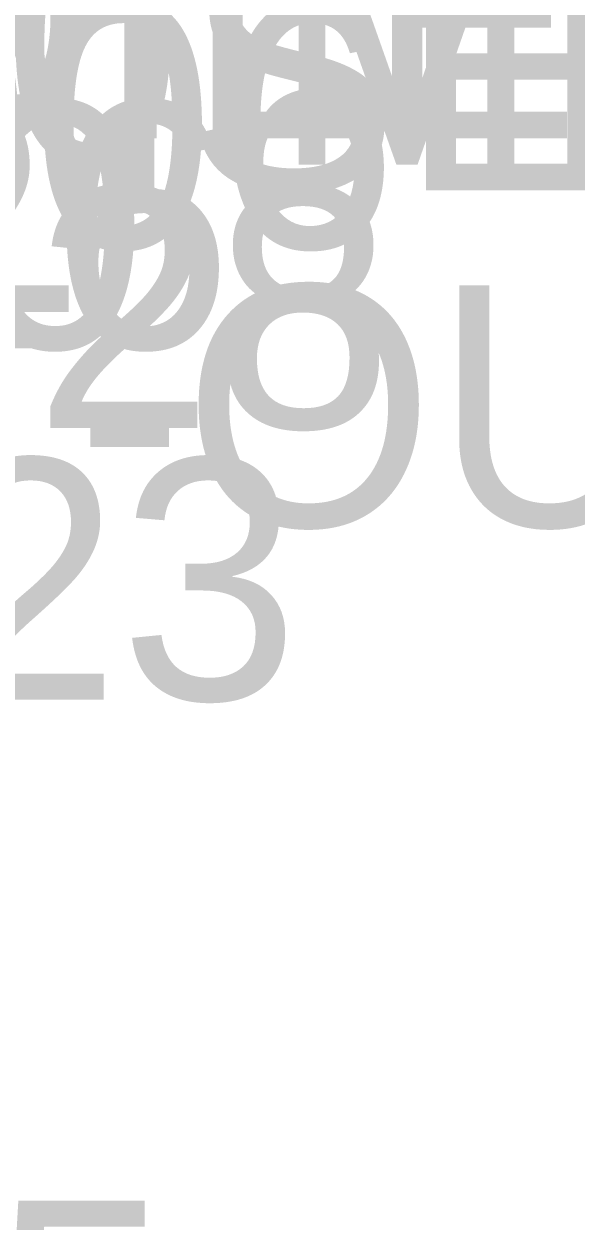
# Model space of a CAD drawing. Header units: feet. Extents: x -4 to 240, y -9 to 130.
# Drawn here: x 165.57 to 181.49, y 46.81 to 81.36 of the extents above; entities that cross this region are included whole.
import ezdxf

# ---------------------------------------------------------------- set-up
doc = ezdxf.new("R2010")
doc.units = ezdxf.units.FT
doc.layers.add('TEXT', color=3, linetype='Continuous')

msp = doc.modelspace()

# ---------------------------------------------------------------- texts
at = {"layer": 'TEXT'}
for s, height, p in [('TOILET', 6.9589, (154.743, 78.061)), ('150 MM ', 6.9589, (154.616, 77.295)), ('RAISED', 6.9589, (154.679, 76.555)), ('2006', 7.1196, (155.19, 74.896)), ('750', 7.1196, (153.238, 72)), ('726', 7.1196, (155.726, 72)), ('C-28', 6.9589, (156.045, 69.703)), ('CUT-OUT', 6.9589, (147.943, 66.858)), ('C-23', 6.9589, (153.34, 61.856)), ('C-15', 6.9589, (149.64, 40.447))]:
    msp.add_text(s, height=height, dxfattribs=at).set_placement(p)

doc.saveas('drawing.dxf')
